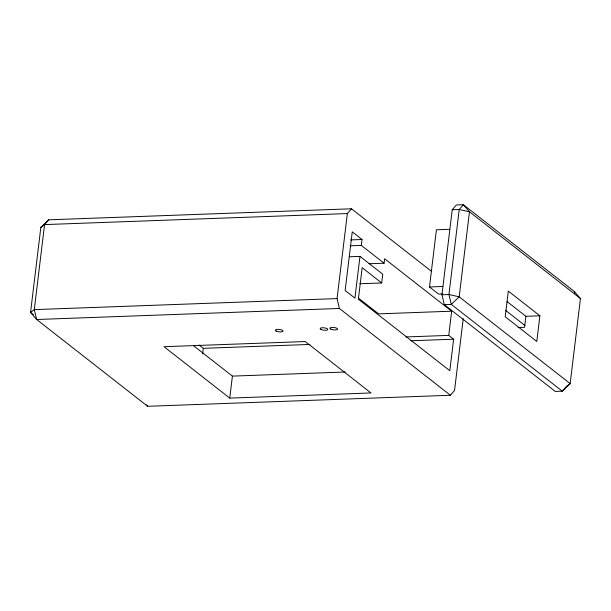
<?xml version="1.0" encoding="UTF-8"?>
<svg xmlns="http://www.w3.org/2000/svg" width="611" height="611" viewBox="0 0 611 611"><rect width="100%" height="100%" fill="white"/><g stroke="black" fill="none" stroke-linecap="round" stroke-linejoin="round"><path stroke-width="0.92" d="M431.725 271.528L351.493 208.786L48.72 219.815L40.838 227.399L30.55 312.427L36.652 319.5L147.633 406.292L450.406 395.264L454.546 390.475L463.23 318.675M202.631 353.822L203.295 348.323L199.11 345.055M229.744 398.105L164.008 346.697L305.256 341.549L370.992 392.957L229.744 398.105L232.409 376.116L193.557 345.734M450.406 395.264L339.426 308.471L337.058 298.596L347.346 213.567L351.493 208.786M359.978 256.383L354.93 298.13L345.162 290.492L352.264 231.852L362.025 239.489L361.307 245.393L384.09 263.204L384.625 258.774L451.666 311.198L448.741 335.393L453.622 339.204L449.811 370.724L358.359 299.207L362.17 267.687L381.699 282.962L382.761 274.202L359.978 256.383L349.622 256.765M442.417 293.944L438.599 294.09L429.487 286.964L436.407 229.789L449.757 229.301M441.944 294.777L452.232 209.749L456.379 204.968L463.367 204.708L574.348 291.5L580.45 298.573L570.162 383.601L562.28 391.185L555.292 391.445L444.312 304.652L441.944 294.777L448.94 294.525L459.182 296.816L570.162 383.601L566.42 386.404L562.28 391.185L451.308 304.4L448.94 294.525L459.228 209.497L463.367 204.708L469.477 211.788L580.45 298.573M507.115 301.613L525.903 316.307L524.574 327.305L518.052 327.542M539.895 315.803L536.786 341.457L505.221 316.765L508.321 291.111L539.895 315.803L525.903 316.307M48.72 219.815L44.58 224.596L40.838 227.399M347.346 213.567L44.58 224.596L34.285 309.624L36.652 319.5L339.426 308.471M452.232 209.749L459.228 209.497L469.477 211.788L459.182 296.816L451.308 304.4L444.312 304.652M350.615 239.909L362.025 239.489M350.011 245.805L361.307 245.393M369.029 263.753L384.09 263.204M359.81 283.756L381.699 282.962M429.487 286.964L442.838 286.475M337.058 298.596L34.285 309.624L30.55 312.427L33.552 314.772M451.666 311.198L378.606 313.863L358.436 298.092M405.91 336.951L448.741 335.393M203.295 348.323L309.899 344.444M410.791 340.77L453.622 339.204M232.409 376.116L345.215 372.007M505.557 310.342L524.956 325.51M146.411 404.872L147.633 406.292M574.348 291.5L574.775 293.295M330.811 329.108A3.88 1.199 6.9 0 0 337.387 329.466A3.88 1.199 6.9 0 0 333.102 327.397A3.88 1.199 6.9 0 0 330.811 329.108M321.019 329.466A3.88 1.199 6.9 0 0 327.603 329.825A3.88 1.199 6.9 0 0 323.311 327.756A3.88 1.199 6.9 0 0 321.019 329.466M276.271 331.093A3.88 1.199 6.9 0 0 282.847 331.452A3.88 1.199 6.9 0 0 278.563 329.382A3.88 1.199 6.9 0 0 276.271 331.093"/></g></svg>
